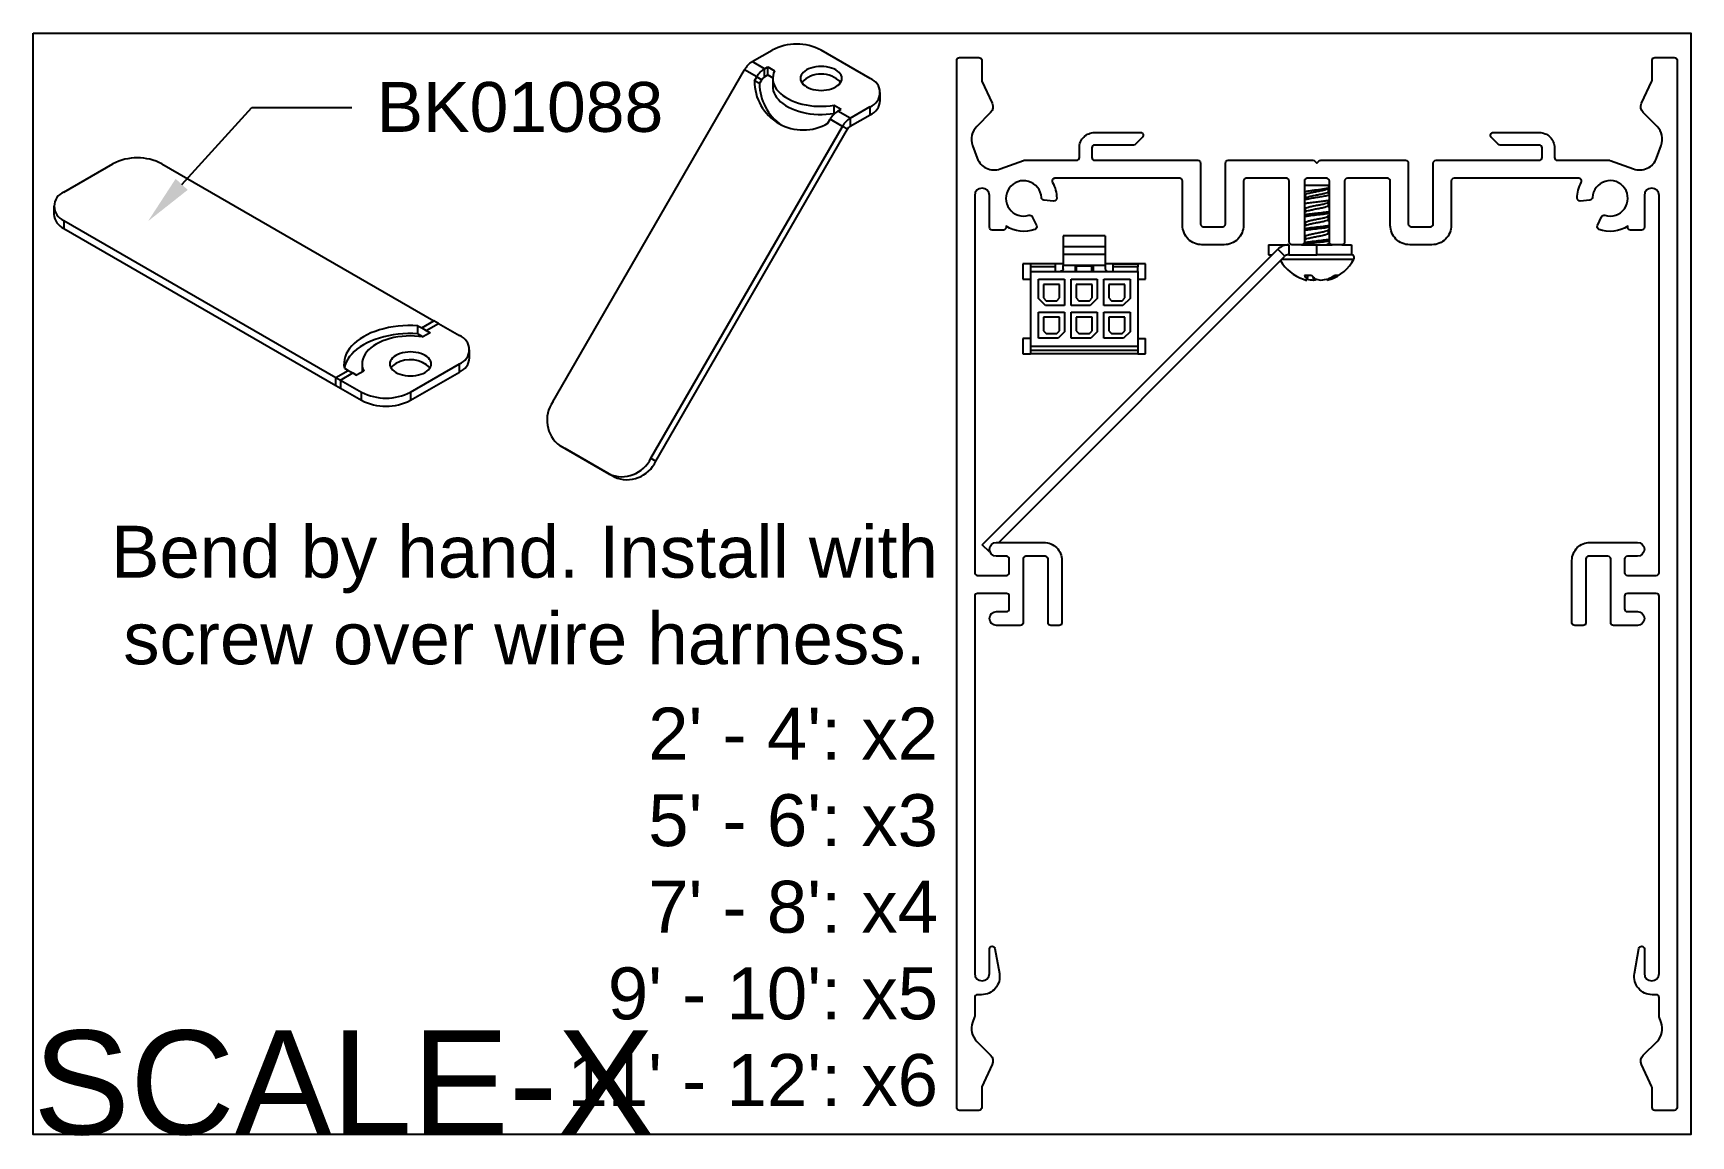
# Model space of a CAD drawing. Extents: x 0 to 5.98, y -3.98 to 0.
import ezdxf
from ezdxf import colors
from ezdxf.entities.mleader import LeaderData, LeaderLine
from ezdxf.math import Vec2, Vec3

# ---------------------------------------------------------------- set-up
doc = ezdxf.new("R2010")
doc.units = 0
doc.header["$LTSCALE"] = 0.5
doc.header["$MEASUREMENT"] = 0
for name, color, linetype in [('FAB DWG', 221, 'CONTINUOUS'), ('Hardware', 242, 'CONTINUOUS'), ('Housing', 150, 'CONTINUOUS'), ('Wiring', 60, 'CONTINUOUS')]:
    doc.layers.add(name, color=color, linetype=linetype)
doc.layers.add('Text-Unprinted', color=131, linetype='CONTINUOUS', plot=False)
doc.styles.add('LSAD_Standard', font='arial.ttf')
doc.styles.get("Standard").update_dxf_attribs({"font": 'arial.ttf'})

msp = doc.modelspace()

# ---------------------------------------------------------------- linework, layer by layer
at = {"layer": 'Hardware', "transparency": 16777216}
for p, q in [((2.5956, -0.1028), (2.6676, -0.0612)), ((2.6398, -0.1283), (2.5956, -0.1028)), ((3.0212, -0.1633), (2.8444, -0.0612)), ((1.8761, -1.3301), (2.5677, -0.1323)), ((2.6118, -0.1578), (2.5677, -0.1323)), ((2.6037, -0.172), (2.6118, -0.1578)), ((2.6216, -0.1823), (2.6037, -0.172)), ((2.6118, -0.1578), (2.6298, -0.1682)), ((2.6216, -0.1823), (2.6298, -0.1682)), ((2.6398, -0.1283), (2.6514, -0.1216)), ((2.6398, -0.1576), (2.6398, -0.1283)), ((2.6398, -0.1576), (2.6514, -0.1509)), ((2.6514, -0.1216), (2.6762, -0.1359)), ((2.6514, -0.1509), (2.6514, -0.1216)), ((2.6514, -0.1509), (2.6697, -0.1615)), ((2.6696, -0.1633), (2.6696, -0.1926)), ((3.0578, -0.2436), (3.0578, -0.2143)), ((2.8917, -0.2604), (2.9165, -0.2747)), ((2.8917, -0.2897), (2.8917, -0.2604)), ((2.8917, -0.2897), (2.893, -0.2904)), ((2.905, -0.2814), (2.9165, -0.2747)), ((2.9492, -0.3069), (2.905, -0.2814)), ((2.9492, -0.3069), (3.0212, -0.2653)), ((2.9492, -0.3362), (3.0212, -0.2946)), ((3.0212, -0.2946), (3.0212, -0.2653)), ((2.2297, -1.5342), (2.9212, -0.3364)), ((2.2476, -1.5446), (2.9392, -0.3468)), ((2.8688, -0.325), (2.877, -0.3109)), ((2.9212, -0.3364), (2.877, -0.3109)), ((2.9392, -0.3468), (2.9212, -0.3364)), ((2.9492, -0.3069), (2.9492, -0.3362)), ((0.1111, -0.5736), (0.2879, -0.4716)), ((0.4647, -0.4716), (1.4466, -1.0384)), ((4.6757, -0.5496), (4.5887, -0.5496)), ((4.5887, -0.5832), (4.5918, -0.585)), ((4.5939, -0.5936), (4.5887, -0.5967)), ((4.5918, -0.5837), (4.5918, -0.5949)), ((4.6778, -0.5584), (4.672, -0.5621)), ((4.672, -0.5746), (4.6787, -0.5789)), ((4.6778, -0.5584), (4.6757, -0.5496)), ((4.6757, -0.5712), (4.6757, -0.5597)), ((4.6787, -0.5717), (4.6757, -0.5699)), ((0.0745, -0.6247), (0.0745, -0.654)), ((4.5887, -0.6332), (4.5918, -0.635)), ((4.5939, -0.6436), (4.5887, -0.6467)), ((4.5918, -0.6337), (4.5918, -0.6449)), ((4.6787, -0.6078), (4.672, -0.6121)), ((4.672, -0.6246), (4.6787, -0.6289)), ((4.6787, -0.6578), (4.672, -0.6621)), ((4.6757, -0.6212), (4.6757, -0.6087)), ((4.6787, -0.6217), (4.6757, -0.6199)), ((0.1111, -0.6757), (1.093, -1.2425)), ((0.1111, -0.6757), (0.1111, -0.705)), ((0.1111, -0.705), (1.093, -1.2718)), ((4.5887, -0.6832), (4.5918, -0.685)), ((4.5941, -0.6935), (4.5887, -0.6967)), ((4.5918, -0.6837), (4.5918, -0.6949)), ((4.672, -0.6746), (4.6787, -0.6789)), ((4.6787, -0.7078), (4.672, -0.7121)), ((4.6757, -0.6712), (4.6757, -0.6587)), ((4.6787, -0.6717), (4.6757, -0.6699)), ((4.6757, -0.7212), (4.6757, -0.7087)), ((4.459, -0.7637), (4.459, -0.7996)), ((4.459, -0.7637), (4.5319, -0.7637)), ((4.5319, -0.7637), (4.5319, -0.7996)), ((4.5787, -0.7637), (4.6337, -0.7637)), ((4.5887, -0.7318), (4.5918, -0.7336)), ((4.5941, -0.7435), (4.5887, -0.7467)), ((4.5918, -0.7337), (4.5918, -0.7449)), ((4.6337, -0.7637), (4.6887, -0.7637)), ((4.6337, -0.7996), (4.6337, -0.7637)), ((4.674, -0.7611), (4.6797, -0.7576)), ((4.6787, -0.7217), (4.6757, -0.7199)), ((4.6757, -0.7637), (4.6757, -0.76)), ((4.7238, -0.7637), (4.7587, -0.7637)), ((4.7587, -0.7637), (4.7587, -0.7996)), ((3.426, -1.8464), (4.4924, -0.78)), ((3.4853, -1.8379), (4.5177, -0.8054)), ((4.459, -0.7996), (4.4728, -0.7996)), ((4.5177, -0.8054), (4.4924, -0.78)), ((4.5074, -0.8157), (4.7675, -0.8157)), ((4.5319, -0.7996), (4.6337, -0.7996)), ((4.7587, -0.7996), (4.6337, -0.7996)), ((4.5888, -0.874), (4.6144, -0.874)), ((4.5995, -0.874), (4.5973, -0.8861)), ((4.6004, -0.874), (4.5973, -0.8914)), ((4.6206, -0.8807), (4.6199, -0.8914)), ((4.6695, -0.8877), (4.6702, -0.8914)), ((4.6879, -0.8805), (4.6884, -0.8861)), ((4.6993, -0.874), (4.7108, -0.874)), ((1.3885, -1.0559), (1.4024, -1.0639)), ((1.3885, -1.0852), (1.3885, -1.0559)), ((1.4024, -1.0639), (1.4466, -1.0384)), ((1.4024, -1.0639), (1.4188, -1.0734)), ((1.4188, -1.0734), (1.463, -1.0479)), ((1.4188, -1.0734), (1.4327, -1.0814)), ((1.463, -1.0479), (1.4466, -1.0384)), ((1.463, -1.0479), (1.5389, -1.0917)), ((1.3885, -1.0852), (1.4024, -1.0932)), ((1.4024, -1.0932), (1.4073, -1.0961)), ((1.4327, -1.0814), (1.407, -1.0963)), ((1.1874, -1.1938), (1.1874, -1.223)), ((1.3621, -1.2958), (1.5389, -1.1938)), ((1.5389, -1.2231), (1.5389, -1.1938)), ((1.5755, -1.1721), (1.5755, -1.1427)), ((1.093, -1.2425), (1.1372, -1.217)), ((1.093, -1.2425), (1.1094, -1.252)), ((1.093, -1.2718), (1.093, -1.2425)), ((1.1094, -1.252), (1.1536, -1.2265)), ((1.1094, -1.252), (1.1854, -1.2958)), ((1.1094, -1.252), (1.1094, -1.2813)), ((1.1233, -1.209), (1.1372, -1.217)), ((1.1372, -1.217), (1.1536, -1.2265)), ((1.1536, -1.2265), (1.1675, -1.2345)), ((1.1932, -1.2197), (1.1675, -1.2345)), ((1.3621, -1.3251), (1.5389, -1.2231)), ((1.093, -1.2718), (1.1094, -1.2813)), ((1.1094, -1.2813), (1.1854, -1.3251)), ((1.1854, -1.3251), (1.1854, -1.2958)), ((1.3621, -1.2958), (1.3621, -1.3251)), ((2.0788, -1.5914), (1.902, -1.4894)), ((1.902, -1.4894), (1.9199, -1.4997)), ((2.0967, -1.6018), (1.9199, -1.4997)), ((2.2297, -1.5342), (2.2476, -1.5446)), ((2.0967, -1.6018), (2.0788, -1.5914)), ((3.4514, -1.8718), (3.426, -1.8464)), ((3.453, -1.8702), (3.4514, -1.8718))]:
    msp.add_line(p, q, dxfattribs=at)
at = {"layer": 'Hardware', "transparency": 16777216, "flags": 128}
for points in [[(2.6762, -0.1359), (2.6728, -0.1443), (2.6706, -0.1527), (2.6697, -0.1613), (2.67, -0.1698), (2.6716, -0.1783), (2.6744, -0.1867), (2.6785, -0.1949), (2.6837, -0.2029), (2.6901, -0.2106), (2.6976, -0.218), (2.7062, -0.225), (2.7157, -0.2315), (2.7262, -0.2376), (2.7375, -0.2431), (2.7496, -0.248), (2.7623, -0.2523), (2.7757, -0.256), (2.7896, -0.259), (2.8038, -0.2614), (2.8183, -0.263), (2.8331, -0.2639), (2.8479, -0.2641), (2.8626, -0.2636), (2.8773, -0.2623), (2.8917, -0.2604)], [(2.8973, -0.1938), (2.9037, -0.1895), (2.9091, -0.1848), (2.9135, -0.1798), (2.9166, -0.1744), (2.9185, -0.1689), (2.9191, -0.1633), (2.9185, -0.1576), (2.9166, -0.1521), (2.9135, -0.1467), (2.9091, -0.1417), (2.9037, -0.137), (2.8973, -0.1327), (2.8899, -0.129), (2.8818, -0.1259), (2.873, -0.1234), (2.8637, -0.1216), (2.8542, -0.1205), (2.8444, -0.1201), (2.8346, -0.1205), (2.825, -0.1216), (2.8158, -0.1234), (2.807, -0.1259), (2.7989, -0.129), (2.7915, -0.1327), (2.7851, -0.137), (2.7797, -0.1417), (2.7753, -0.1467), (2.7722, -0.1521), (2.7703, -0.1576), (2.7696, -0.1633), (2.7703, -0.1689), (2.7722, -0.1744), (2.7753, -0.1798), (2.7797, -0.1848), (2.7851, -0.1895), (2.7915, -0.1938), (2.7989, -0.1975), (2.807, -0.2006), (2.8158, -0.2031), (2.825, -0.2049), (2.8346, -0.206), (2.8444, -0.2064), (2.8542, -0.206), (2.8637, -0.2049), (2.873, -0.2031), (2.8818, -0.2006), (2.8899, -0.1975), (2.8973, -0.1938)], [(2.6696, -0.1926), (2.67, -0.1991), (2.6716, -0.2076), (2.6744, -0.216), (2.6785, -0.2242), (2.6837, -0.2322), (2.6901, -0.2399), (2.6976, -0.2473), (2.7062, -0.2543), (2.7157, -0.2608), (2.7262, -0.2669), (2.7375, -0.2724), (2.7496, -0.2773), (2.7623, -0.2816), (2.7757, -0.2853), (2.7896, -0.2884), (2.8038, -0.2907), (2.8183, -0.2923), (2.8331, -0.2932), (2.8479, -0.2934), (2.8626, -0.2929), (2.8773, -0.2917), (2.8917, -0.2897)], [(1.3885, -1.0559), (1.3706, -1.0552), (1.3527, -1.0552), (1.3348, -1.056), (1.3171, -1.0575), (1.2996, -1.0598), (1.2825, -1.0629), (1.2659, -1.0667), (1.2497, -1.0712), (1.2342, -1.0764), (1.2194, -1.0822), (1.2054, -1.0887), (1.1923, -1.0957), (1.1801, -1.1033), (1.1689, -1.1114), (1.1588, -1.1199), (1.1498, -1.1289), (1.142, -1.1382), (1.1355, -1.1478), (1.1302, -1.1577), (1.1261, -1.1678), (1.1234, -1.178), (1.1221, -1.1883), (1.122, -1.1987), (1.1233, -1.209)], [(1.3885, -1.0852), (1.3706, -1.0845), (1.3527, -1.0845), (1.3348, -1.0853), (1.3171, -1.0868), (1.2996, -1.0892), (1.2825, -1.0922), (1.2659, -1.096), (1.2497, -1.1005), (1.2342, -1.1057), (1.2194, -1.1115), (1.2054, -1.118), (1.1923, -1.125), (1.1801, -1.1326), (1.1689, -1.1407), (1.1588, -1.1492), (1.1498, -1.1582), (1.142, -1.1675), (1.1355, -1.1771), (1.1302, -1.187), (1.1261, -1.1971), (1.1234, -1.2073), (1.1232, -1.2084)], [(1.407, -1.0963), (1.3921, -1.0944), (1.377, -1.0933), (1.3618, -1.0929), (1.3466, -1.0933), (1.3316, -1.0944), (1.3167, -1.0964), (1.3022, -1.099), (1.2882, -1.1024), (1.2747, -1.1064), (1.2618, -1.1111), (1.2498, -1.1165), (1.2386, -1.1224), (1.2283, -1.1289), (1.219, -1.1359), (1.2108, -1.1433), (1.2038, -1.1511), (1.198, -1.1592), (1.1934, -1.1675), (1.1901, -1.1761), (1.1881, -1.1848), (1.1874, -1.1936), (1.188, -1.2024), (1.19, -1.2111), (1.1932, -1.2197)], [(1.3093, -1.2243), (1.3166, -1.228), (1.3248, -1.2311), (1.3335, -1.2336), (1.3428, -1.2354), (1.3524, -1.2365), (1.3621, -1.2369), (1.3719, -1.2365), (1.3815, -1.2354), (1.3907, -1.2336), (1.3995, -1.2311), (1.4076, -1.228), (1.415, -1.2243), (1.4214, -1.22), (1.4269, -1.2153), (1.4312, -1.2103), (1.4343, -1.2049), (1.4362, -1.1994), (1.4369, -1.1938), (1.4362, -1.1881), (1.4343, -1.1826), (1.4312, -1.1773), (1.4269, -1.1722), (1.4214, -1.1675), (1.415, -1.1633), (1.4076, -1.1595), (1.3995, -1.1564), (1.3907, -1.1539), (1.3815, -1.1521), (1.3719, -1.151), (1.3621, -1.1506), (1.3524, -1.151), (1.3428, -1.1521), (1.3335, -1.1539), (1.3248, -1.1564), (1.3166, -1.1595), (1.3093, -1.1633), (1.3028, -1.1675), (1.2974, -1.1722), (1.2931, -1.1773), (1.2899, -1.1826), (1.288, -1.1881), (1.2874, -1.1938), (1.288, -1.1994), (1.2899, -1.2049), (1.2931, -1.2103), (1.2974, -1.2153), (1.3028, -1.22), (1.3093, -1.2243)]]:
    msp.add_lwpolyline(points, dxfattribs=at)
at = {"layer": 'Hardware', "transparency": 16777216}
for centre, radius, start, end in [((2.756, -0.2312), 0.1916, 62.52843, 117.47157), ((2.6383, -0.1712), 0.0806, 121.95467, 151.14439), ((2.7794, -0.1737), 0.1758, 179.4399, 300.56548), ((2.6825, -0.1967), 0.0806, 121.95467, 151.14439), ((2.6551, -0.1821), 0.0289, 121.95467, 151.14439), ((2.8444, -0.2445), 0.0968, 43.42275, 136.57725), ((3.0015, -0.2143), 0.0547, 291.11728, 68.88272), ((2.8085, -0.18), 0.1868, 180.72324, 234.49622), ((2.9476, -0.3498), 0.0806, 121.95467, 151.14439), ((2.9959, -0.2378), 0.0622, 294.0092, 354.67066), ((2.9918, -0.3753), 0.0806, 121.95467, 151.14439), ((2.9644, -0.3607), 0.0289, 121.95467, 151.14439), ((0.3763, -0.6416), 0.1916, 62.52843, 117.47157), ((0.1308, -0.6247), 0.0547, 111.11728, 248.88272), ((0.1364, -0.6482), 0.0622, 185.32934, 245.9908), ((4.5319, -0.8196), 0.0559, 90, 135), ((4.6337, -0.7455), 0.151, 209.77858, 251.16574), ((4.5319, -0.8196), 0.02, 90, 135), ((4.6337, -0.7455), 0.151, 288.83426, 332.29992), ((4.7577, -0.8106), 0.011, 332.29992, 90), ((4.6072, -0.8235), 0.0687, 251.16222, 261.70945), ((4.6367, -0.8495), 0.0538, 207.05679, 222.93552), ((4.629, -0.8893), 0.0319, 174.26902, 183.81523), ((4.6349, -0.7391), 0.1531, 256.04229, 264.40068), ((4.6805, -0.8188), 0.0861, 219.81897, 231.40694), ((4.6079, -0.8016), 0.0906, 277.62843, 286.57239), ((4.66, -0.7994), 0.0929, 249.0435, 262.28305), ((4.6326, -0.7391), 0.1531, 275.59921, 286.13757), ((4.6603, -0.8232), 0.0689, 278.30439, 294.13307), ((4.6219, -0.7505), 0.1457, 291.44159, 302.08203), ((4.6417, -0.7735), 0.122, 292.55734, 304.53935), ((1.5192, -1.1427), 0.0547, 291.11728, 68.88272), ((1.3319, -1.235), 0.0481, 118.07812, 146.44347), ((1.3607, -1.2797), 0.1011, 44.79329, 120.5345), ((1.5136, -1.1663), 0.0622, 294.0092, 354.67066), ((1.2737, -1.1258), 0.1916, 242.52843, 297.47157), ((1.2737, -1.1551), 0.1916, 242.52843, 297.47157), ((1.9692, -1.3967), 0.1145, 144.41245, 234.05122), ((2.1246, -1.4847), 0.1161, 246.75366, 334.78697), ((2.1434, -1.4972), 0.1145, 245.95448, 335.58615)]:
    msp.add_arc(centre, radius, start, end, dxfattribs=at)
for points, knots in [([(4.6778, -0.5584), (4.675, -0.5592), (4.6695, -0.5608), (4.6555, -0.5633), (4.6394, -0.5656), (4.6221, -0.5678), (4.606, -0.5703), (4.5941, -0.5722), (4.5901, -0.5733), (4.5887, -0.5736)], [0, 0, 0, 0, 0.1590347, 0.3098683, 0.4611319, 0.6116485, 0.7679308, 0.9248088, 1, 1, 1, 1]), ([(4.5887, -0.6007), (4.5925, -0.5999), (4.6009, -0.5981), (4.6189, -0.5949), (4.639, -0.5917), (4.6579, -0.5886), (4.672, -0.5856), (4.6769, -0.5839), (4.6787, -0.5833)], [0, 0, 0, 0, 0.151851, 0.338648, 0.526459, 0.713915, 0.89306, 1, 1, 1, 1]), ([(4.5921, -0.5837), (4.5925, -0.5827), (4.5934, -0.5806), (4.6025, -0.5778), (4.616, -0.5746), (4.6324, -0.5713), (4.649, -0.5685), (4.6635, -0.5651), (4.6692, -0.5631), (4.672, -0.5621)], [0, 0, 0, 0, 0.135123, 0.276255, 0.42223, 0.568206, 0.709338, 0.85668, 1, 1, 1, 1]), ([(4.5943, -0.5936), (4.5944, -0.5934), (4.5953, -0.5923), (4.6028, -0.5903), (4.6159, -0.5871), (4.6324, -0.5838), (4.6489, -0.581), (4.6635, -0.5776), (4.6692, -0.5756), (4.672, -0.5746)], [0, 0, 0, 0, 0.017811, 0.1780862, 0.3438618, 0.5096373, 0.6699125, 0.8372397, 1, 1, 1, 1]), ([(4.672, -0.5746), (4.6742, -0.5736), (4.6766, -0.5725), (4.6755, -0.5713), (4.6754, -0.5712)], [0, 0, 0, 0, 0.921441, 1, 1, 1, 1]), ([(4.6787, -0.6038), (4.674, -0.6046), (4.6644, -0.6062), (4.6448, -0.6086), (4.6239, -0.6107), (4.6039, -0.6131), (4.5936, -0.6146), (4.5887, -0.6153)], [0, 0, 0, 0, 0.197338, 0.400701, 0.603609, 0.811238, 1, 1, 1, 1]), ([(4.5887, -0.6551), (4.5941, -0.6543), (4.6064, -0.6524), (4.6316, -0.6494), (4.6582, -0.6467), (4.6721, -0.6446), (4.6787, -0.6436)], [0, 0, 0, 0, 0.207808, 0.483606, 0.750629, 1, 1, 1, 1]), ([(4.5887, -0.6614), (4.5941, -0.6606), (4.6064, -0.6587), (4.6316, -0.6557), (4.6582, -0.653), (4.6721, -0.6509), (4.6787, -0.6498)], [0, 0, 0, 0, 0.207808, 0.483606, 0.750629, 1, 1, 1, 1]), ([(4.5921, -0.6337), (4.5925, -0.6327), (4.5934, -0.6306), (4.6025, -0.6278), (4.616, -0.6246), (4.6324, -0.6213), (4.649, -0.6185), (4.6635, -0.6151), (4.6692, -0.6131), (4.672, -0.6121)], [0, 0, 0, 0, 0.135123, 0.276255, 0.42223, 0.568206, 0.709338, 0.85668, 1, 1, 1, 1]), ([(4.5943, -0.6436), (4.5944, -0.6434), (4.5953, -0.6423), (4.6028, -0.6403), (4.6159, -0.6371), (4.6324, -0.6338), (4.6489, -0.631), (4.6635, -0.6276), (4.6692, -0.6256), (4.672, -0.6246)], [0, 0, 0, 0, 0.017811, 0.178086, 0.343862, 0.509637, 0.669913, 0.83724, 1, 1, 1, 1]), ([(4.672, -0.6246), (4.6742, -0.6236), (4.6766, -0.6225), (4.6755, -0.6213), (4.6754, -0.6212)], [0, 0, 0, 0, 0.921441, 1, 1, 1, 1]), ([(4.5887, -0.7051), (4.5941, -0.7043), (4.6064, -0.7024), (4.6316, -0.6994), (4.6582, -0.6967), (4.6721, -0.6946), (4.6787, -0.6936)], [0, 0, 0, 0, 0.207808, 0.483606, 0.750629, 1, 1, 1, 1]), ([(4.5887, -0.7114), (4.5941, -0.7106), (4.6064, -0.7087), (4.6316, -0.7057), (4.6582, -0.703), (4.6721, -0.7009), (4.6787, -0.6998)], [0, 0, 0, 0, 0.207808, 0.483606, 0.750629, 1, 1, 1, 1]), ([(4.5921, -0.6837), (4.5925, -0.6827), (4.5934, -0.6806), (4.6025, -0.6778), (4.616, -0.6746), (4.6324, -0.6713), (4.649, -0.6685), (4.6635, -0.6651), (4.6692, -0.6631), (4.672, -0.6621)], [0, 0, 0, 0, 0.1351228, 0.2762549, 0.4222303, 0.5682058, 0.7093379, 0.8566797, 1, 1, 1, 1]), ([(4.5922, -0.7336), (4.5926, -0.7326), (4.5935, -0.7305), (4.6025, -0.7278), (4.616, -0.7246), (4.6324, -0.7213), (4.649, -0.7185), (4.6635, -0.7151), (4.6692, -0.7131), (4.672, -0.7121)], [0, 0, 0, 0, 0.127746, 0.270082, 0.417302, 0.564523, 0.706859, 0.855457, 1, 1, 1, 1]), ([(4.5943, -0.6936), (4.5944, -0.6934), (4.5953, -0.6923), (4.6028, -0.6903), (4.6159, -0.6871), (4.6324, -0.6838), (4.6489, -0.681), (4.6635, -0.6776), (4.6692, -0.6756), (4.672, -0.6746)], [0, 0, 0, 0, 0.017264, 0.177629, 0.343497, 0.509364, 0.669729, 0.837149, 1, 1, 1, 1]), ([(4.672, -0.6746), (4.6742, -0.6736), (4.6766, -0.6725), (4.6755, -0.6713), (4.6754, -0.6712)], [0, 0, 0, 0, 0.921441, 1, 1, 1, 1]), ([(4.5803, -0.7628), (4.5812, -0.7626), (4.5868, -0.7614), (4.6051, -0.7589), (4.6313, -0.7557), (4.6592, -0.7528), (4.6737, -0.7506), (4.6812, -0.7495)], [0, 0, 0, 0, 0.049719, 0.288655, 0.527591, 0.758926, 1, 1, 1, 1]), ([(4.5886, -0.7551), (4.5939, -0.7543), (4.6064, -0.7525), (4.6316, -0.7494), (4.6582, -0.7467), (4.6721, -0.7446), (4.6787, -0.7436)], [0, 0, 0, 0, 0.209381, 0.484631, 0.751124, 1, 1, 1, 1]), ([(4.5943, -0.7436), (4.5944, -0.7434), (4.5953, -0.7423), (4.6028, -0.7403), (4.6159, -0.7371), (4.6324, -0.7338), (4.649, -0.731), (4.6633, -0.7276), (4.6725, -0.7246), (4.6766, -0.7225), (4.6755, -0.7213), (4.6754, -0.7212)], [0, 0, 0, 0, 0.014671, 0.150951, 0.291906, 0.432862, 0.569142, 0.711417, 0.849809, 0.988201, 1, 1, 1, 1]), ([(4.667, -0.7637), (4.669, -0.7631), (4.6724, -0.7622), (4.6731, -0.7613), (4.6734, -0.7609)], [0, 0, 0, 0, 0.56953, 1, 1, 1, 1])]:
    msp.add_open_spline(points, degree=3, knots=knots, dxfattribs=at)
at = {"layer": 'Housing', "transparency": 16777216}
msp.add_lwpolyline([(3.4619, -3.7227), (3.4247, -3.8026, 0.109518), (3.4237, -3.8068), (3.4237, -3.8779, -0.414214), (3.4137, -3.8879), (3.3437, -3.8879, -0.414214), (3.3337, -3.8779), (3.3337, -0.0979, -0.414214), (3.3437, -0.0879), (3.4137, -0.0879, -0.414214), (3.4237, -0.0979), (3.4237, -0.169, 0.109518), (3.4247, -0.1732), (3.4619, -0.253, -0.315299), (3.4559, -0.2869), (3.406, -0.3368, 0.291473), (3.3909, -0.405), (3.4076, -0.451, 0.414214), (3.4909, -0.4898), (3.5749, -0.4593, -0.087489), (3.5783, -0.4587), (3.7662, -0.4587, 0.414214), (3.7762, -0.4487), (3.7762, -0.4137, -0.414214), (3.8312, -0.3587), (3.9971, -0.3587, -0.668179), (4.0042, -0.3757), (3.9792, -0.4007, -0.198912), (3.9721, -0.4037), (3.8312, -0.4037, 0.414214), (3.8212, -0.4137), (3.8212, -0.4487, 0.414214), (3.8312, -0.4587), (4.2037, -0.4587, -0.414214), (4.2137, -0.4687), (4.2137, -0.6887, 0.414214), (4.2237, -0.6987), (4.2937, -0.6987, 0.414214), (4.3037, -0.6887), (4.3037, -0.4687, -0.414214), (4.3137, -0.4587), (4.6196, -0.4587, -0.198912), (4.6267, -0.4616), (4.6337, -0.4687), (4.6408, -0.4616, -0.198912), (4.6479, -0.4587), (4.9537, -0.4587, -0.414214), (4.9637, -0.4687), (4.9637, -0.6887, 0.414214), (4.9737, -0.6987), (5.0437, -0.6987, 0.414214), (5.0537, -0.6887), (5.0537, -0.4687, -0.414214), (5.0637, -0.4587), (5.4362, -0.4587, 0.414214), (5.4462, -0.4487), (5.4462, -0.4137, 0.414214), (5.4362, -0.4037), (5.2954, -0.4037, -0.198912), (5.2883, -0.4007), (5.2633, -0.3757, -0.668179), (5.2704, -0.3587), (5.4362, -0.3587, -0.414214), (5.4912, -0.4137), (5.4912, -0.4487, 0.414214), (5.5012, -0.4587), (5.6892, -0.4587, -0.087489), (5.6926, -0.4593), (5.7765, -0.4898, 0.414214), (5.8599, -0.451), (5.8766, -0.405, 0.291473), (5.8615, -0.3368), (5.8115, -0.2869, -0.315299), (5.8056, -0.253), (5.8428, -0.1732, 0.109518), (5.8437, -0.169), (5.8437, -0.0979, -0.414214), (5.8537, -0.0879), (5.9237, -0.0879, -0.414214), (5.9337, -0.0979), (5.9337, -3.8779, -0.414214), (5.9237, -3.8879), (5.8537, -3.8879, -0.414214), (5.8437, -3.8779), (5.8437, -3.8068, 0.109518), (5.8428, -3.8026), (5.8056, -3.7227, -0.315299), (5.8115, -3.6888), (5.8615, -3.6389, 0.291473), (5.8766, -3.5707), (5.8693, -3.5508, -0.087489), (5.8687, -3.5474), (5.8687, -3.4805, 0.414214), (5.8587, -3.4705), (5.8438, -3.4705, -0.466308), (5.7798, -3.3942), (5.7958, -3.3038, -0.916331), (5.8156, -3.3055), (5.8156, -3.394, 1), (5.8687, -3.394), (5.8687, -2.0324, 0.414214), (5.8587, -2.0224), (5.7544, -2.0224, 0.414214), (5.7444, -2.0324), (5.7444, -2.0779, 0.414214), (5.7544, -2.0879), (5.7906, -2.0879, -1), (5.7906, -2.1379), (5.7044, -2.1379, -0.414214), (5.6944, -2.1279), (5.6944, -1.8979, 0.414214), (5.6844, -1.8879), (5.6144, -1.8879, 0.414214), (5.6044, -1.8979), (5.6044, -2.1279, -0.414214), (5.5944, -2.1379), (5.5644, -2.1379, -0.414214), (5.5544, -2.1279), (5.5544, -1.9029, -0.414214), (5.6194, -1.8379), (5.7906, -1.8379, -1), (5.7906, -1.8879), (5.7544, -1.8879, 0.414214), (5.7444, -1.8979), (5.7444, -1.9474, 0.414214), (5.7544, -1.9574), (5.8587, -1.9574, 0.414214), (5.8687, -1.9474), (5.8687, -0.5858, 1), (5.8156, -0.5858), (5.8156, -0.7008, -0.414214), (5.8056, -0.7108), (5.7656, -0.7108, -0.414214), (5.7556, -0.7008), (5.7556, -0.697, -0.230942), (5.6519, -0.7084, -0.441386), (5.6462, -0.6947), (5.6611, -0.6628, -0.375047), (5.6731, -0.6575, 2.923555), (5.6281, -0.5933, -0.375047), (5.619, -0.6027), (5.5839, -0.6058, -0.441386), (5.5731, -0.5958, -0.126368), (5.5881, -0.5385, 0.571967), (5.5793, -0.5237), (5.1287, -0.5237, 0.414214), (5.1187, -0.5337), (5.1187, -0.6937, -0.414214), (5.0487, -0.7637), (4.9687, -0.7637, -0.414214), (4.8987, -0.6937), (4.8987, -0.5337, 0.414214), (4.8887, -0.5237), (4.7437, -0.5237, 0.414214), (4.7337, -0.5337), (4.7337, -0.7537, -0.414214), (4.7237, -0.7637), (4.6887, -0.7637, -0.414214), (4.6787, -0.7537), (4.6787, -0.5337, 0.414214), (4.6687, -0.5237), (4.5987, -0.5237, 0.414214), (4.5887, -0.5337), (4.5887, -0.7537, -0.414214), (4.5787, -0.7637), (4.5437, -0.7637, -0.414214), (4.5337, -0.7537), (4.5337, -0.5337, 0.414214), (4.5237, -0.5237), (4.3787, -0.5237, 0.414214), (4.3687, -0.5337), (4.3687, -0.6937, -0.414214), (4.2987, -0.7637), (4.2187, -0.7637, -0.414214), (4.1487, -0.6937), (4.1487, -0.5337, 0.414214), (4.1387, -0.5237), (3.6882, -0.5237, 0.571967), (3.6794, -0.5385, -0.126368), (3.6944, -0.5958, -0.441386), (3.6835, -0.6058), (3.6485, -0.6027, -0.375047), (3.6393, -0.5933, 2.923555), (3.5944, -0.6575, -0.375047), (3.6064, -0.6628), (3.6213, -0.6947, -0.441386), (3.6156, -0.7084, -0.230942), (3.5119, -0.697), (3.5119, -0.7008, -0.414214), (3.5019, -0.7108), (3.4619, -0.7108, -0.414214), (3.4519, -0.7008), (3.4519, -0.5858, 1), (3.3987, -0.5858), (3.3987, -1.9474, 0.414214), (3.4087, -1.9574), (3.5131, -1.9574, 0.414214), (3.5231, -1.9474), (3.5231, -1.8979, 0.414214), (3.5131, -1.8879), (3.4769, -1.8879, -1), (3.4769, -1.8379), (3.6481, -1.8379, -0.414214), (3.7131, -1.9029), (3.7131, -2.1279, -0.414214), (3.7031, -2.1379), (3.6731, -2.1379, -0.414214), (3.6631, -2.1279), (3.6631, -1.8979, 0.414214), (3.6531, -1.8879), (3.5831, -1.8879, 0.414214), (3.5731, -1.8979), (3.5731, -2.1279, -0.414214), (3.5631, -2.1379), (3.4769, -2.1379, -1), (3.4769, -2.0879), (3.5131, -2.0879, 0.414214), (3.5231, -2.0779), (3.5231, -2.0324, 0.414214), (3.5131, -2.0224), (3.4087, -2.0224, 0.414214), (3.3987, -2.0324), (3.3987, -3.394, 1), (3.4519, -3.394), (3.4519, -3.3055, -0.916331), (3.4717, -3.3038), (3.4877, -3.3942, -0.466308), (3.4236, -3.4705), (3.4087, -3.4705, 0.414214), (3.3987, -3.4805), (3.3987, -3.5474, -0.087489), (3.3981, -3.5508), (3.3909, -3.5707, 0.291473), (3.406, -3.6389), (3.4559, -3.6888, -0.315299)], format="xyb", close=True, dxfattribs=at)
at = {"layer": 'Text-Unprinted', "transparency": 16777216}
msp.add_lwpolyline([(0, 0), (5.9835, 0), (5.9835, -3.9746), (0, -3.9746)], close=True, dxfattribs=at)
at = {"layer": 'Wiring', "transparency": 16777216}
for p, q in [((3.8697, -0.731), (3.7178, -0.731)), ((3.7178, -0.731), (3.7178, -0.7712)), ((3.8697, -0.7712), (3.7178, -0.7712)), ((3.7178, -0.7712), (3.7178, -0.7987)), ((3.8697, -0.731), (3.8697, -0.7712)), ((3.8697, -0.7712), (3.8697, -0.7987)), ((3.5721, -0.8324), (3.5721, -0.8875)), ((3.7178, -0.8324), (3.5721, -0.8324)), ((3.6902, -0.8326), (3.5997, -0.8326)), ((3.5997, -0.8326), (3.5997, -0.844)), ((3.6902, -0.844), (3.6902, -0.8326)), ((3.7178, -0.7987), (3.7178, -0.8381)), ((3.8697, -0.7987), (3.7178, -0.7987)), ((3.8697, -0.7987), (3.8697, -0.8381)), ((4.015, -0.8324), (3.8697, -0.8324)), ((3.8973, -0.8326), (3.9874, -0.8326)), ((3.8973, -0.8326), (3.8973, -0.844)), ((3.9874, -0.8326), (3.9874, -0.844)), ((4.015, -0.8875), (4.015, -0.8324)), ((3.5721, -0.8875), (3.5997, -0.8875)), ((3.5997, -0.844), (3.5997, -0.8602)), ((3.6902, -0.844), (3.5997, -0.844)), ((3.5997, -0.8602), (3.5997, -1.1298)), ((3.5997, -0.8602), (3.9874, -0.8602)), ((3.6284, -0.9574), (3.6284, -0.8885)), ((3.6284, -0.8885), (3.7229, -0.8885)), ((3.6902, -0.8602), (3.6902, -0.844)), ((3.8697, -0.8381), (3.7178, -0.8381)), ((3.7178, -0.8503), (3.7178, -0.8381)), ((3.7229, -0.8885), (3.7229, -0.983)), ((3.7465, -0.983), (3.7465, -0.8885)), ((3.7465, -0.8885), (3.841, -0.8885)), ((3.7613, -0.8381), (3.7613, -0.8602)), ((3.7613, -0.86), (3.8262, -0.86)), ((3.7662, -0.8403), (3.7662, -0.8381)), ((3.7662, -0.86), (3.7662, -0.8403)), ((3.7662, -0.8403), (3.8213, -0.8403)), ((3.8213, -0.8403), (3.8213, -0.8381)), ((3.8213, -0.86), (3.8213, -0.8403)), ((3.8262, -0.8381), (3.8262, -0.8602)), ((3.841, -0.8885), (3.841, -0.9574)), ((3.8646, -0.983), (3.8646, -0.8885)), ((3.8646, -0.8885), (3.9591, -0.8885)), ((3.8697, -0.8381), (3.8697, -0.8503)), ((3.8973, -0.844), (3.8973, -0.8602)), ((3.9874, -0.844), (3.8973, -0.844)), ((3.9591, -0.8885), (3.9591, -0.9574)), ((3.9874, -0.8602), (3.9874, -0.844)), ((3.9874, -0.8602), (3.9874, -1.1298)), ((3.9874, -0.8875), (4.015, -0.8875)), ((3.7046, -0.9066), (3.6467, -0.9066)), ((3.6467, -0.9066), (3.6467, -0.9558)), ((3.6467, -0.9558), (3.6565, -0.9657)), ((3.6947, -0.9657), (3.7046, -0.9558)), ((3.7046, -0.9558), (3.7046, -0.9066)), ((3.8227, -0.9066), (3.7648, -0.9066)), ((3.7648, -0.9066), (3.7648, -0.9558)), ((3.7648, -0.9558), (3.7747, -0.9657)), ((3.8128, -0.9657), (3.8227, -0.9558)), ((3.8227, -0.9558), (3.8227, -0.9066)), ((3.9408, -0.9066), (3.8829, -0.9066)), ((3.8829, -0.9066), (3.8829, -0.9558)), ((3.8829, -0.9558), (3.8928, -0.9657)), ((3.931, -0.9657), (3.9408, -0.9558)), ((3.9408, -0.9558), (3.9408, -0.9066)), ((3.654, -0.983), (3.6284, -0.9574)), ((3.6284, -1.1011), (3.6284, -1.0066)), ((3.6284, -1.0066), (3.7229, -1.0066)), ((3.7229, -0.983), (3.654, -0.983)), ((3.6565, -0.9657), (3.6947, -0.9657)), ((3.7229, -1.0066), (3.7229, -1.0775)), ((3.8154, -0.983), (3.7465, -0.983)), ((3.7465, -1.1011), (3.7465, -1.0066)), ((3.7465, -1.0066), (3.841, -1.0066)), ((3.7747, -0.9657), (3.8128, -0.9657)), ((3.841, -0.9574), (3.8154, -0.983)), ((3.841, -1.0066), (3.841, -1.0775)), ((3.9335, -0.983), (3.8646, -0.983)), ((3.8646, -1.0066), (3.9591, -1.0066)), ((3.8646, -1.1011), (3.8646, -1.0066)), ((3.8928, -0.9657), (3.931, -0.9657)), ((3.9591, -0.9574), (3.9335, -0.983)), ((3.9591, -1.0066), (3.9591, -1.0775)), ((3.7046, -1.0247), (3.6467, -1.0247)), ((3.6467, -1.0247), (3.6467, -1.0739)), ((3.6467, -1.0739), (3.6565, -1.0838)), ((3.6947, -1.0838), (3.7046, -1.0739)), ((3.7046, -1.0739), (3.7046, -1.0247)), ((3.8227, -1.0247), (3.7648, -1.0247)), ((3.7648, -1.0247), (3.7648, -1.0739)), ((3.7648, -1.0739), (3.7747, -1.0838)), ((3.8128, -1.0838), (3.8227, -1.0739)), ((3.8227, -1.0739), (3.8227, -1.0247)), ((3.9408, -1.0247), (3.8829, -1.0247)), ((3.8829, -1.0247), (3.8829, -1.0739)), ((3.8829, -1.0739), (3.8928, -1.0838)), ((3.931, -1.0838), (3.9408, -1.0739)), ((3.9408, -1.0739), (3.9408, -1.0247)), ((3.5997, -1.1021), (3.5721, -1.1021)), ((3.5721, -1.1021), (3.5721, -1.1572)), ((3.5997, -1.1298), (3.9874, -1.1298)), ((3.5997, -1.1298), (3.5997, -1.1456)), ((3.6993, -1.1011), (3.6284, -1.1011)), ((3.6565, -1.0838), (3.6947, -1.0838)), ((3.7229, -1.0775), (3.6993, -1.1011)), ((3.8174, -1.1011), (3.7465, -1.1011)), ((3.7747, -1.0838), (3.8128, -1.0838)), ((3.841, -1.0775), (3.8174, -1.1011)), ((3.9355, -1.1011), (3.8646, -1.1011)), ((3.8928, -1.0838), (3.931, -1.0838)), ((3.9591, -1.0775), (3.9355, -1.1011)), ((3.9874, -1.1021), (4.015, -1.1021)), ((3.9874, -1.1298), (3.9874, -1.1456)), ((4.015, -1.1572), (4.015, -1.1021)), ((3.5721, -1.1572), (3.5997, -1.1572)), ((3.5997, -1.1456), (3.5997, -1.1574)), ((3.9874, -1.1456), (3.5997, -1.1456)), ((3.9874, -1.1574), (3.5997, -1.1574)), ((3.9874, -1.1456), (3.9874, -1.1574)), ((3.9874, -1.1572), (4.015, -1.1572))]:
    msp.add_line(p, q, dxfattribs=at)
for points in [[(3.7178, -0.8503), (3.7178, -0.8519), (3.7174, -0.8535), (3.7161, -0.856), (3.7152, -0.857), (3.7124, -0.8594), (3.7101, -0.8602), (3.7079, -0.8602)], [(3.8697, -0.8503), (3.8697, -0.8519), (3.8701, -0.8535), (3.8714, -0.856), (3.8723, -0.857), (3.8751, -0.8594), (3.8774, -0.8602), (3.8796, -0.8602)]]:
    msp.add_open_spline(points, degree=3, knots=[0, 0, 0, 0, 0.25, 0.25, 0.5, 0.5, 1, 1, 1, 1], dxfattribs=at)

# ---------------------------------------------------------------- texts
at = {"layer": 'FAB DWG', "transparency": 16777216, "char_height": 0.1875}
for s, insert, attachment_point in [('Bend by hand. Install with screw over wire harness. ', (1.7735, -2.0292), 5), ("2' - 4': x2\\P5' - 6': x3\\P7' - 8': x4\\P9' - 10': x5\\P11' - 12': x6 ", (3.2662, -3.1545), 6)]:
    msp.add_mtext_dynamic_manual_height_columns(s, width=2.985513, gutter_width=0.625, heights=[0], dxfattribs=dict(at, insert=insert, attachment_point=attachment_point))
at = {"layer": 'Text-Unprinted', "ltscale": 0.5, "transparency": 16777216, "style": 'LSAD_Standard'}
msp.add_attdef('SCALE-X', (0, -3.9746), 'XEffectiveScaleFactor', height=0.375, dxfattribs=at)

# ---------------------------------------------------------------- leaders
at = {"layer": 'FAB DWG', "transparency": 16777216}
ml = msp.add_multileader_mtext('Standard', dxfattribs=at)
ml.set_content('BK01088', color=256)
ml.set_leader_properties()
ml.build(insert=Vec2(0, 0))
ml.multileader.update_dxf_attribs({"text_right_attachment_type": 6, "dogleg_length": 0.36, "arrow_head_size": 0.18})
ctx = ml.context
ctx.base_point, ctx.char_height, ctx.arrow_head_size, ctx.landing_gap_size, ctx.plane_origin = Vec3(1.1498, -0.2678), 0.18, 0.18, 0.09, Vec3(0.4148, -0.6786)
ctx.right_attachment = 6
notes = []
notes.append((ctx, [(0, (1, 1, 0), (0.7898, -0.2678), (1, 0), 0.36, [(0, [(0.4148, -0.6786)], 0, [])])]))
ctx.mtext.insert, ctx.mtext.flow_direction = Vec3(1.2398, -0.1763), 5
for ctx, leaders in notes:
    for number, flags, end, landing, length, lines in leaders:
        leader = LeaderData()
        leader.index, (leader.has_last_leader_line, leader.has_dogleg_vector, leader.attachment_direction) = number, flags
        leader.last_leader_point, leader.dogleg_vector, leader.dogleg_length = Vec3(end), Vec3(landing), length
        for number, points, colour, breaks in lines:
            line = LeaderLine()
            line.index, line.vertices, line.color, line.breaks = number, Vec3.list(points), colors.encode_raw_color(colour), breaks
            leader.lines.append(line)
        ctx.leaders.append(leader)

doc.saveas('drawing.dxf')
